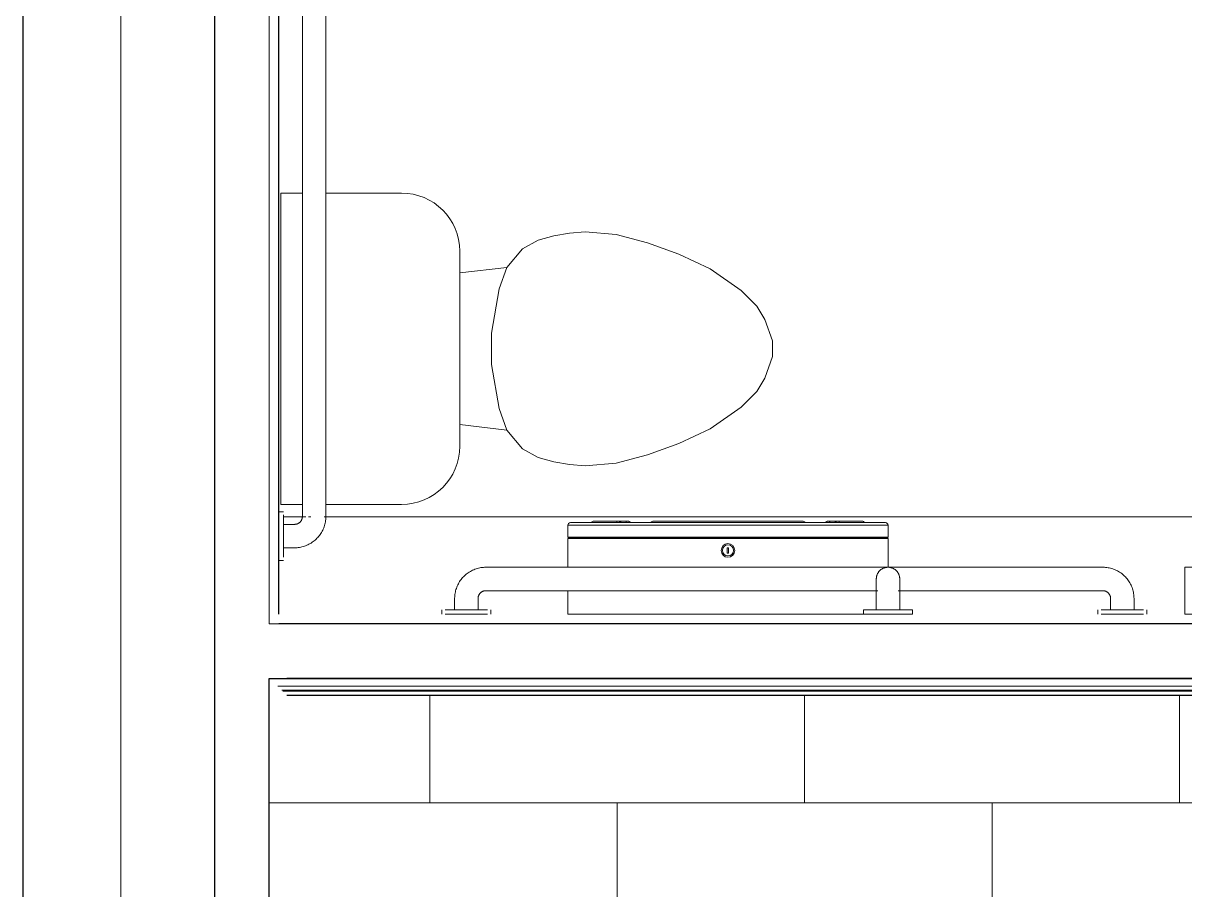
# Model space of a CAD drawing. Header units: inches. Extents: x 25557 to 33164, y -23509 to -20035.
# Drawn here: x 31438 to 31512.3, y -22709 to -22653.4 of the extents above; entities that cross this region are included whole.
import ezdxf

# ---------------------------------------------------------------- set-up
doc = ezdxf.new("R2010")
doc.units = ezdxf.units.IN
doc.header["$MEASUREMENT"] = 0
for name, color, linetype, lineweight in [('A-AREA', 32, 'Continuous', 9), ('A-FLOR', 192, 'Continuous', 9), ('A-FLOR-PATT', 8, 'Continuous', 9), ('A-WALL', 113, 'Continuous', 25), ('I-WALL', 2, 'Continuous', 9), ('P-SANR-FIXT', 6, 'Continuous', 9), ('Q-SPCQ', 91, 'Continuous', 9)]:
    doc.layers.add(name, color=color, linetype=linetype, lineweight=lineweight)

# ---------------------------------------------------------------- blocks, each defined once
blk = doc.blocks.new('Toilet-Domestic-3D - Toilet-Domestic-3D-V36-Overall Floor Plan')
at = {"layer": 'P-SANR-FIXT', "color": 7}
for p, q in [((-9.976, 19.476), (9.976, 19.476)), ((-9.976, 18.101), (-9.976, 19.476)), ((9.976, 19.476), (9.976, 18.076)), ((-9.976, 11.75), (-9.976, 16.601)), ((9.976, 16.627), (9.976, 11.75)), ((6.25, 8.024), (-6.25, 8.024)), ((-4.862, 8.024), (-5.209, 5)), ((4.862, 8.024), (5.209, 5)), ((-1, 6), (-3.836, 5.5)), ((1, 6), (-1, 6)), ((3.836, 5.5), (1, 6)), ((-3.836, 5.5), (-5.209, 5)), ((5.209, 5), (3.836, 5.5)), ((-5.209, 5), (-6.401, 4)), ((6.401, 4), (5.209, 5)), ((-6.401, 4), (-6.968, 3)), ((6.968, 3), (6.401, 4)), ((-6.968, 3), (-7.236, 2)), ((7.236, 2), (6.968, 3)), ((-7.236, 2), (-7.413, 0.996)), ((7.413, 0.996), (7.236, 2)), ((-7.413, 0.996), (-7.5, 0)), ((7.5, 0), (7.413, 0.996)), ((-7.5, 0), (-7.326, -1.992)), ((7.326, -1.992), (7.5, 0)), ((-7.326, -1.992), (-6.788, -4)), ((6.788, -4), (7.326, -1.992)), ((-6.788, -4), (-6.06, -6)), ((6.06, -6), (6.788, -4)), ((-6.06, -6), (-5.127, -8)), ((5.127, -8), (6.06, -6)), ((-5.127, -8), (-3.74, -10)), ((3.74, -10), (5.127, -8)), ((-3.74, -10), (-2.74, -11)), ((2.74, -11), (3.74, -10)), ((-2.74, -11), (-1.874, -11.5)), ((1.874, -11.5), (2.74, -11)), ((-1.874, -11.5), (-0.5, -12)), ((0.5, -12), (1.874, -11.5)), ((-0.5, -12), (0.5, -12))]:
    blk.add_line(p, q, dxfattribs=at)
for centre, start, end in [((-6.25, 11.75), 180, 270), ((6.25, 11.75), 270, 360)]:
    blk.add_arc(centre, 3.726, start, end, dxfattribs=at)
blk = doc.blocks.new('817_Grab_Bars - 8170-001420-V41-Overall Floor Plan')
at = {"layer": 'Q-SPCQ', "color": 7}
for p, q in [((25574.765, -22688.303), (25535.265, -22688.303)), ((25533.265, -22690.303), (25533.265, -22691.022)), ((25534.765, -22691.022), (25534.765, -22690.303)), ((25535.265, -22689.803), (25560.356, -22689.803)), ((25561.666, -22689.803), (25574.765, -22689.803)), ((25575.265, -22690.303), (25575.265, -22691.022)), ((25576.765, -22691.022), (25576.765, -22690.303)), ((25532.453, -22691.022), (25532.453, -22691.303)), ((25532.662, -22691.022), (25534.015, -22691.022)), ((25534.015, -22691.022), (25535.368, -22691.022)), ((25535.578, -22691.303), (25535.578, -22691.022)), ((25574.453, -22691.022), (25574.453, -22691.303)), ((25574.662, -22691.022), (25576.015, -22691.022)), ((25576.015, -22691.022), (25577.368, -22691.022)), ((25577.578, -22691.303), (25577.578, -22691.022)), ((25534.015, -22691.303), (25532.662, -22691.303)), ((25535.368, -22691.303), (25534.015, -22691.303)), ((25576.015, -22691.303), (25574.662, -22691.303)), ((25577.368, -22691.303), (25576.015, -22691.303))]:
    blk.add_line(p, q, dxfattribs=at)
at = {"layer": 'Q-SPCQ', "color": 7, "flags": 128}
for points in [[(25535.265, -22688.303), (25535.185, -22688.304), (25535.105, -22688.309), (25535.026, -22688.317), (25534.947, -22688.328), (25534.868, -22688.343), (25534.79, -22688.36), (25534.713, -22688.381), (25534.636, -22688.404), (25534.561, -22688.431), (25534.486, -22688.461), (25534.413, -22688.493), (25534.342, -22688.529), (25534.271, -22688.567), (25534.203, -22688.608), (25534.136, -22688.652), (25534.071, -22688.699), (25534.008, -22688.748), (25533.946, -22688.799), (25533.887, -22688.853), (25533.831, -22688.909), (25533.776, -22688.968), (25533.724, -22689.029), (25533.674, -22689.091), (25533.627, -22689.156), (25533.582, -22689.222), (25533.54, -22689.29), (25533.501, -22689.36), (25533.465, -22689.431), (25533.432, -22689.504), (25533.401, -22689.578), (25533.374, -22689.653), (25533.349, -22689.729), (25533.328, -22689.806), (25533.309, -22689.884), (25533.294, -22689.963), (25533.282, -22690.042), (25533.273, -22690.121), (25533.268, -22690.201), (25533.265, -22690.281), (25533.265, -22690.303)], [(25576.765, -22690.303), (25576.764, -22690.223), (25576.759, -22690.143), (25576.751, -22690.063), (25576.74, -22689.984), (25576.725, -22689.905), (25576.708, -22689.827), (25576.687, -22689.75), (25576.664, -22689.674), (25576.637, -22689.598), (25576.607, -22689.524), (25576.575, -22689.451), (25576.539, -22689.379), (25576.501, -22689.309), (25576.46, -22689.24), (25576.416, -22689.174), (25576.369, -22689.108), (25576.32, -22689.045), (25576.269, -22688.984), (25576.215, -22688.925), (25576.159, -22688.868), (25576.1, -22688.814), (25576.04, -22688.761), (25575.977, -22688.712), (25575.912, -22688.664), (25575.846, -22688.62), (25575.778, -22688.578), (25575.708, -22688.539), (25575.637, -22688.503), (25575.564, -22688.469), (25575.49, -22688.439), (25575.415, -22688.411), (25575.339, -22688.387), (25575.262, -22688.365), (25575.184, -22688.347), (25575.105, -22688.332), (25575.026, -22688.32), (25574.947, -22688.311), (25574.867, -22688.305), (25574.787, -22688.303), (25574.765, -22688.303)], [(25534.765, -22690.303), (25534.766, -22690.283), (25534.767, -22690.263), (25534.769, -22690.243), (25534.772, -22690.223), (25534.775, -22690.203), (25534.78, -22690.184), (25534.785, -22690.165), (25534.791, -22690.146), (25534.797, -22690.127), (25534.805, -22690.108), (25534.813, -22690.09), (25534.822, -22690.072), (25534.831, -22690.054), (25534.842, -22690.037), (25534.853, -22690.02), (25534.864, -22690.004), (25534.876, -22689.988), (25534.889, -22689.973), (25534.903, -22689.958), (25534.917, -22689.944), (25534.931, -22689.93), (25534.947, -22689.917), (25534.962, -22689.905), (25534.978, -22689.893), (25534.995, -22689.882), (25535.012, -22689.872), (25535.03, -22689.862), (25535.047, -22689.853), (25535.066, -22689.844), (25535.084, -22689.837), (25535.103, -22689.83), (25535.122, -22689.824), (25535.141, -22689.818), (25535.161, -22689.814), (25535.18, -22689.81), (25535.2, -22689.807), (25535.22, -22689.805), (25535.24, -22689.803), (25535.26, -22689.803), (25535.265, -22689.803)], [(25574.765, -22689.803), (25574.785, -22689.803), (25574.805, -22689.804), (25574.825, -22689.806), (25574.845, -22689.809), (25574.865, -22689.813), (25574.884, -22689.817), (25574.903, -22689.822), (25574.923, -22689.828), (25574.941, -22689.835), (25574.96, -22689.842), (25574.978, -22689.85), (25574.996, -22689.859), (25575.014, -22689.869), (25575.031, -22689.879), (25575.048, -22689.89), (25575.064, -22689.902), (25575.08, -22689.914), (25575.095, -22689.927), (25575.11, -22689.94), (25575.124, -22689.954), (25575.138, -22689.969), (25575.151, -22689.984), (25575.163, -22690), (25575.175, -22690.016), (25575.186, -22690.033), (25575.196, -22690.05), (25575.206, -22690.067), (25575.215, -22690.085), (25575.224, -22690.103), (25575.231, -22690.122), (25575.238, -22690.14), (25575.244, -22690.159), (25575.25, -22690.179), (25575.254, -22690.198), (25575.258, -22690.218), (25575.261, -22690.238), (25575.263, -22690.257), (25575.265, -22690.277), (25575.265, -22690.297), (25575.265, -22690.303)]]:
    blk.add_lwpolyline(points, dxfattribs=at)
blk = doc.blocks.new('Dispenser-Toilet_Tissue-Frost_Products_LTD_-Jumbo-169 - Steel-Brushed-Stainless_Steel-V42-Overall Floor Plan')
at = {"layer": 'Q-SPCQ', "color": 10, "lineweight": 13}
for p, q in [((25561.014, -22685.603), (25540.517, -22685.603)), ((25540.517, -22685.603), (25540.517, -22686.372)), ((25542.029, -22685.443), (25540.677, -22685.443)), ((25559.504, -22685.443), (25542.029, -22685.443)), ((25544.361, -22685.343), (25542.19, -22685.343)), ((25545.829, -22685.443), (25544.522, -22685.443)), ((25555.52, -22685.343), (25546.013, -22685.343)), ((25557.011, -22685.443), (25555.704, -22685.443)), ((25559.343, -22685.343), (25557.172, -22685.343)), ((25560.857, -22685.443), (25559.504, -22685.443)), ((25561.014, -22686.372), (25561.014, -22685.603)), ((25540.517, -22686.372), (25540.577, -22686.372)), ((25540.517, -22686.463), (25561.014, -22686.463)), ((25540.517, -22686.463), (25540.517, -22688.306)), ((25540.577, -22686.372), (25560.957, -22686.372)), ((25540.577, -22686.372), (25540.577, -22686.403)), ((25560.957, -22686.403), (25540.577, -22686.403)), ((25560.957, -22686.403), (25560.957, -22686.372)), ((25560.957, -22686.372), (25561.014, -22686.372)), ((25561.014, -22688.328), (25561.014, -22686.463)), ((25550.807, -22687.063), (25550.725, -22687.063)), ((25550.725, -22687.063), (25550.725, -22687.4)), ((25550.807, -22687.4), (25550.807, -22687.063)), ((25550.725, -22687.4), (25550.807, -22687.4)), ((25540.517, -22689.803), (25540.517, -22691.303)), ((25540.517, -22691.303), (25559.453, -22691.303))]:
    blk.add_line(p, q, dxfattribs=at)
for radius in [0.438, 0.358]:
    blk.add_circle((25550.767, -22687.221), radius, dxfattribs=at)
for centre, radius, start, end in [((25540.677, -22685.603), 0.16, 90, 180), ((25542.19, -22685.523), 0.18, 90, 153.6122), ((25543.743, -22685.458), 0.118, 100.8116, 172.35689), ((25543.74, -22685.493), 0.151, 19.63407, 87.32096), ((25543.763, -22685.493), 0.151, 19.63407, 86.83311), ((25543.771, -22685.523), 0.18, 26.3878, 90), ((25544.343, -22685.46), 0.119, 100.04014, 171.51951), ((25544.343, -22685.493), 0.151, 19.63407, 87.32096), ((25544.351, -22685.493), 0.151, 19.63407, 87.32096), ((25544.361, -22685.523), 0.18, 26.3878, 90), ((25546.013, -22685.563), 0.22, 90, 146.94427), ((25555.52, -22685.563), 0.22, 33.05573, 90), ((25557.172, -22685.523), 0.18, 90, 153.6122), ((25557.182, -22685.493), 0.151, 92.67904, 160.36593), ((25557.191, -22685.493), 0.151, 92.67904, 160.36593), ((25557.19, -22685.46), 0.119, 8.48049, 79.95986), ((25557.762, -22685.523), 0.18, 90, 153.60843), ((25557.77, -22685.493), 0.151, 93.16673, 160.37261), ((25557.793, -22685.493), 0.151, 92.67904, 160.36528), ((25557.79, -22685.458), 0.118, 7.64311, 79.1884), ((25559.343, -22685.523), 0.18, 26.3878, 90), ((25560.854, -22685.603), 0.16, 0, 89.00189), ((25540.577, -22686.463), 0.06, 90, 180), ((25560.954, -22686.463), 0.0601, 0, 87.31847)]:
    blk.add_arc(centre, radius, start, end, dxfattribs=at)
blk = doc.blocks.new('Partition-Floor_Braced-Bradley_Corp-St_Stl-ADA-N_Stalls - ADA _optional_ _ n Standard Stalls-320692-Overall Floor Plan')
at = {"layer": 'Q-SPCQ', "color": 7}
for p, q in [((11.5, -58.625), (8.5, -58.625)), ((8.5, -58.625), (8.5, -59.875)), ((11.5, -59.875), (11.5, -58.625))]:
    blk.add_line(p, q, dxfattribs=at)
blk = doc.blocks.new('817_Grab_Bars - 8170-001420-V53-Overall Floor Plan')
at = {"layer": 'Q-SPCQ', "color": 7}
for p, q in [((25501.515, -22642.74), (25501.234, -22642.74)), ((25501.234, -22644.303), (25501.234, -22642.95)), ((25501.234, -22643.553), (25500.515, -22643.553)), ((25501.234, -22645.656), (25501.234, -22644.303)), ((25498.515, -22645.553), (25498.515, -22685.053)), ((25500.015, -22685.053), (25500.015, -22645.553)), ((25500.515, -22645.053), (25501.234, -22645.053)), ((25501.234, -22645.865), (25501.515, -22645.865)), ((25501.515, -22684.74), (25501.234, -22684.74)), ((25501.234, -22686.303), (25501.234, -22684.95)), ((25501.234, -22685.553), (25500.515, -22685.553)), ((25501.234, -22687.656), (25501.234, -22686.303)), ((25500.515, -22687.053), (25501.234, -22687.053)), ((25501.234, -22687.865), (25501.515, -22687.865))]:
    blk.add_line(p, q, dxfattribs=at)
at = {"layer": 'Q-SPCQ', "color": 7, "flags": 128}
for points in [[(25500.515, -22643.553), (25500.435, -22643.554), (25500.355, -22643.559), (25500.276, -22643.567), (25500.197, -22643.578), (25500.118, -22643.593), (25500.04, -22643.61), (25499.963, -22643.631), (25499.886, -22643.654), (25499.811, -22643.681), (25499.736, -22643.711), (25499.663, -22643.743), (25499.592, -22643.779), (25499.521, -22643.817), (25499.453, -22643.858), (25499.386, -22643.902), (25499.321, -22643.949), (25499.258, -22643.998), (25499.196, -22644.049), (25499.137, -22644.103), (25499.081, -22644.159), (25499.026, -22644.218), (25498.974, -22644.279), (25498.924, -22644.341), (25498.877, -22644.406), (25498.832, -22644.472), (25498.79, -22644.54), (25498.751, -22644.61), (25498.715, -22644.681), (25498.682, -22644.754), (25498.651, -22644.828), (25498.624, -22644.903), (25498.599, -22644.979), (25498.578, -22645.056), (25498.559, -22645.134), (25498.544, -22645.213), (25498.532, -22645.292), (25498.523, -22645.371), (25498.518, -22645.451), (25498.515, -22645.531), (25498.515, -22645.553)], [(25500.015, -22645.553), (25500.016, -22645.533), (25500.017, -22645.513), (25500.019, -22645.493), (25500.022, -22645.473), (25500.025, -22645.453), (25500.03, -22645.434), (25500.035, -22645.415), (25500.041, -22645.396), (25500.047, -22645.377), (25500.055, -22645.358), (25500.063, -22645.34), (25500.072, -22645.322), (25500.081, -22645.304), (25500.092, -22645.287), (25500.103, -22645.27), (25500.114, -22645.254), (25500.126, -22645.238), (25500.139, -22645.223), (25500.153, -22645.208), (25500.167, -22645.194), (25500.181, -22645.18), (25500.197, -22645.167), (25500.212, -22645.155), (25500.228, -22645.143), (25500.245, -22645.132), (25500.262, -22645.122), (25500.28, -22645.112), (25500.297, -22645.103), (25500.316, -22645.094), (25500.334, -22645.087), (25500.353, -22645.08), (25500.372, -22645.074), (25500.391, -22645.068), (25500.411, -22645.064), (25500.43, -22645.06), (25500.45, -22645.057), (25500.47, -22645.055), (25500.49, -22645.053), (25500.51, -22645.053), (25500.515, -22645.053)], [(25498.515, -22685.053), (25498.517, -22685.133), (25498.522, -22685.213), (25498.53, -22685.292), (25498.541, -22685.371), (25498.555, -22685.45), (25498.573, -22685.528), (25498.593, -22685.606), (25498.617, -22685.682), (25498.643, -22685.757), (25498.673, -22685.832), (25498.706, -22685.905), (25498.741, -22685.976), (25498.78, -22686.047), (25498.821, -22686.115), (25498.865, -22686.182), (25498.911, -22686.247), (25498.96, -22686.31), (25499.012, -22686.372), (25499.066, -22686.431), (25499.122, -22686.488), (25499.18, -22686.542), (25499.241, -22686.594), (25499.304, -22686.644), (25499.368, -22686.691), (25499.435, -22686.736), (25499.503, -22686.778), (25499.573, -22686.817), (25499.644, -22686.853), (25499.717, -22686.886), (25499.791, -22686.917), (25499.866, -22686.944), (25499.942, -22686.969), (25500.019, -22686.99), (25500.097, -22687.009), (25500.175, -22687.024), (25500.254, -22687.036), (25500.334, -22687.045), (25500.414, -22687.05), (25500.494, -22687.053), (25500.515, -22687.053)], [(25500.515, -22685.553), (25500.495, -22685.552), (25500.475, -22685.551), (25500.455, -22685.549), (25500.436, -22685.546), (25500.416, -22685.543), (25500.396, -22685.538), (25500.377, -22685.533), (25500.358, -22685.527), (25500.339, -22685.521), (25500.321, -22685.513), (25500.302, -22685.505), (25500.284, -22685.496), (25500.267, -22685.487), (25500.25, -22685.476), (25500.233, -22685.465), (25500.217, -22685.454), (25500.201, -22685.442), (25500.186, -22685.429), (25500.171, -22685.415), (25500.157, -22685.401), (25500.143, -22685.387), (25500.13, -22685.371), (25500.117, -22685.356), (25500.106, -22685.34), (25500.094, -22685.323), (25500.084, -22685.306), (25500.074, -22685.288), (25500.065, -22685.271), (25500.057, -22685.252), (25500.049, -22685.234), (25500.042, -22685.215), (25500.036, -22685.196), (25500.031, -22685.177), (25500.026, -22685.157), (25500.023, -22685.138), (25500.019, -22685.118), (25500.017, -22685.098), (25500.016, -22685.078), (25500.015, -22685.058), (25500.015, -22685.053)]]:
    blk.add_lwpolyline(points, dxfattribs=at)
blk = doc.blocks.new('817_Grab_Bars - 8170-001180-25756-Overall Floor Plan')
at = {"layer": 'Q-SPCQ', "color": 7}
for p, q in [((25461.765, -22690.303), (25461.765, -22691.022)), ((25461.765, -22690.303), (25461.765, -22691.022)), ((25463.265, -22691.022), (25463.265, -22690.303)), ((25463.265, -22691.022), (25463.265, -22690.303)), ((25460.953, -22691.022), (25460.953, -22691.303)), ((25460.953, -22691.022), (25460.953, -22691.303)), ((25460.953, -22691.022), (25464.078, -22691.022)), ((25461.162, -22691.022), (25460.953, -22691.022)), ((25460.953, -22691.022), (25461.162, -22691.022)), ((25461.162, -22691.022), (25460.953, -22691.022)), ((25464.078, -22691.303), (25464.078, -22691.022)), ((25464.078, -22691.303), (25464.078, -22691.022)), ((25464.078, -22691.303), (25460.953, -22691.303)), ((25463.868, -22691.303), (25464.078, -22691.303)), ((25464.078, -22691.303), (25463.868, -22691.303)), ((25463.868, -22691.303), (25464.078, -22691.303))]:
    blk.add_line(p, q, dxfattribs=at)
at = {"layer": 'Q-SPCQ', "color": 7, "flags": 128}
for points in [[(25461.765, -22689.053), (25461.766, -22689.023), (25461.768, -22688.993), (25461.771, -22688.963), (25461.775, -22688.933), (25461.78, -22688.904), (25461.787, -22688.875), (25461.794, -22688.846), (25461.803, -22688.817), (25461.813, -22688.789), (25461.824, -22688.761), (25461.837, -22688.733), (25461.85, -22688.706), (25461.864, -22688.68), (25461.88, -22688.654), (25461.896, -22688.629), (25461.914, -22688.605), (25461.932, -22688.581), (25461.951, -22688.558), (25461.972, -22688.536), (25461.993, -22688.515), (25462.015, -22688.494), (25462.037, -22688.475), (25462.061, -22688.456), (25462.085, -22688.438), (25462.11, -22688.422), (25462.136, -22688.406), (25462.162, -22688.391), (25462.188, -22688.378), (25462.216, -22688.365), (25462.243, -22688.354), (25462.272, -22688.343), (25462.3, -22688.334), (25462.329, -22688.326), (25462.358, -22688.319), (25462.388, -22688.314), (25462.417, -22688.309), (25462.447, -22688.306), (25462.477, -22688.304), (25462.507, -22688.303), (25462.515, -22688.303)], [(25462.515, -22688.303), (25462.545, -22688.303), (25462.575, -22688.305), (25462.605, -22688.308), (25462.635, -22688.312), (25462.664, -22688.318), (25462.694, -22688.324), (25462.722, -22688.332), (25462.751, -22688.341), (25462.779, -22688.351), (25462.807, -22688.362), (25462.835, -22688.374), (25462.862, -22688.388), (25462.888, -22688.402), (25462.914, -22688.417), (25462.939, -22688.434), (25462.963, -22688.451), (25462.987, -22688.47), (25463.01, -22688.489), (25463.032, -22688.509), (25463.053, -22688.53), (25463.074, -22688.552), (25463.093, -22688.575), (25463.112, -22688.598), (25463.13, -22688.623), (25463.146, -22688.648), (25463.162, -22688.673), (25463.177, -22688.699), (25463.19, -22688.726), (25463.203, -22688.753), (25463.214, -22688.781), (25463.225, -22688.809), (25463.234, -22688.838), (25463.242, -22688.867), (25463.249, -22688.896), (25463.254, -22688.925), (25463.259, -22688.955), (25463.262, -22688.985), (25463.264, -22689.015), (25463.265, -22689.045), (25463.265, -22689.053)], [(25461.765, -22689.053), (25461.765, -22689.054), (25461.765, -22689.057), (25461.765, -22689.062), (25461.765, -22689.069), (25461.765, -22689.078), (25461.765, -22689.089), (25461.765, -22689.101), (25461.765, -22689.116), (25461.765, -22689.133), (25461.765, -22689.151), (25461.765, -22689.172), (25461.765, -22689.194), (25461.765, -22689.218), (25461.765, -22689.244), (25461.765, -22689.271), (25461.765, -22689.3), (25461.765, -22689.331), (25461.765, -22689.363), (25461.765, -22689.397), (25461.765, -22689.432), (25461.765, -22689.468), (25461.765, -22689.506), (25461.765, -22689.546), (25461.765, -22689.586), (25461.765, -22689.627), (25461.765, -22689.67), (25461.765, -22689.714), (25461.765, -22689.758), (25461.765, -22689.804), (25461.765, -22689.85), (25461.765, -22689.897), (25461.765, -22689.944), (25461.765, -22689.993), (25461.765, -22690.041), (25461.765, -22690.09), (25461.765, -22690.14), (25461.765, -22690.189), (25461.765, -22690.239), (25461.765, -22690.289), (25461.765, -22690.303)], [(25461.765, -22690.303), (25461.765, -22690.253), (25461.765, -22690.203), (25461.765, -22690.153), (25461.765, -22690.104), (25461.765, -22690.054), (25461.765, -22690.006), (25461.765, -22689.957), (25461.765, -22689.91), (25461.765, -22689.862), (25461.765, -22689.816), (25461.765, -22689.77), (25461.765, -22689.726), (25461.765, -22689.682), (25461.765, -22689.639), (25461.765, -22689.597), (25461.765, -22689.556), (25461.765, -22689.517), (25461.765, -22689.479), (25461.765, -22689.442), (25461.765, -22689.406), (25461.765, -22689.372), (25461.765, -22689.339), (25461.765, -22689.308), (25461.765, -22689.279), (25461.765, -22689.251), (25461.765, -22689.225), (25461.765, -22689.2), (25461.765, -22689.178), (25461.765, -22689.157), (25461.765, -22689.138), (25461.765, -22689.121), (25461.765, -22689.105), (25461.765, -22689.092), (25461.765, -22689.08), (25461.765, -22689.071), (25461.765, -22689.063), (25461.765, -22689.058), (25461.765, -22689.054), (25461.765, -22689.053)], [(25463.265, -22690.303), (25463.265, -22690.253), (25463.265, -22690.203), (25463.265, -22690.153), (25463.265, -22690.104), (25463.265, -22690.054), (25463.265, -22690.006), (25463.265, -22689.957), (25463.265, -22689.91), (25463.265, -22689.862), (25463.265, -22689.816), (25463.265, -22689.77), (25463.265, -22689.726), (25463.265, -22689.682), (25463.265, -22689.639), (25463.265, -22689.597), (25463.265, -22689.556), (25463.265, -22689.517), (25463.265, -22689.479), (25463.265, -22689.442), (25463.265, -22689.406), (25463.265, -22689.372), (25463.265, -22689.339), (25463.265, -22689.308), (25463.265, -22689.279), (25463.265, -22689.251), (25463.265, -22689.225), (25463.265, -22689.2), (25463.265, -22689.178), (25463.265, -22689.157), (25463.265, -22689.138), (25463.265, -22689.121), (25463.265, -22689.105), (25463.265, -22689.092), (25463.265, -22689.08), (25463.265, -22689.071), (25463.265, -22689.063), (25463.265, -22689.058), (25463.265, -22689.054), (25463.265, -22689.053)], [(25463.265, -22689.053), (25463.265, -22689.054), (25463.265, -22689.057), (25463.265, -22689.062), (25463.265, -22689.069), (25463.265, -22689.078), (25463.265, -22689.089), (25463.265, -22689.101), (25463.265, -22689.116), (25463.265, -22689.133), (25463.265, -22689.151), (25463.265, -22689.172), (25463.265, -22689.194), (25463.265, -22689.218), (25463.265, -22689.244), (25463.265, -22689.271), (25463.265, -22689.3), (25463.265, -22689.331), (25463.265, -22689.363), (25463.265, -22689.397), (25463.265, -22689.432), (25463.265, -22689.468), (25463.265, -22689.506), (25463.265, -22689.546), (25463.265, -22689.586), (25463.265, -22689.627), (25463.265, -22689.67), (25463.265, -22689.714), (25463.265, -22689.758), (25463.265, -22689.804), (25463.265, -22689.85), (25463.265, -22689.897), (25463.265, -22689.944), (25463.265, -22689.993), (25463.265, -22690.041), (25463.265, -22690.09), (25463.265, -22690.14), (25463.265, -22690.189), (25463.265, -22690.239), (25463.265, -22690.289), (25463.265, -22690.303)]]:
    blk.add_lwpolyline(points, dxfattribs=at)
blk = doc.blocks.new('Locker Rooms and Restrooms_rvt-2-Overall Floor Plan')
at = {"layer": 'A-FLOR-PATT'}
h = blk.add_hatch(dxfattribs=at)
h.set_pattern_fill('FP_38', color=27, style=0, pattern_type=2)
h.set_pattern_definition([(180, (31991.96, -22727.426), (48, -23.999), [48, 0, 0, 0]), (270, (31967.96, -22715.427), (48, 3e-15), [11.999, -11.999]), (270, (31979.96, -22727.426), (48, 3e-15), [11.999, -11.999]), (270, (31955.96, -22727.426), (48, 3e-15), [11.999, -11.999]), (180, (31991.96, -22739.426), (48, -23.999), [48, 0, 0, 0]), (270, (31943.96, -22715.427), (48, 3e-15), [11.999, -11.999])])
h.paths.add_polyline_path([(25521.39, -22738.803), (25737.265, -22738.803), (25737.265, -22695.928), (25737.14, -22695.928), (25737.078, -22696.178), (25736.828, -22696.24), (25736.828, -22696.49), (25655.078, -22696.49), (25655.078, -22695.428), (25608.64, -22695.448), (25608.64, -22695.928), (25608.89, -22695.928), (25608.953, -22696.24), (25609.203, -22696.24), (25609.203, -22696.49), (25522.515, -22696.49), (25522.515, -22696.178), (25522.265, -22696.178), (25522.203, -22695.928), (25521.953, -22695.928), (25521.953, -22695.428), (25521.39, -22695.428), (25521.39, -22724.02)], flags=0)
h.paths.add_polyline_path([(25655.328, -22696.49), (25655.39, -22696.24), (25655.328, -22696.24)], flags=0)
at = {"layer": 'A-WALL', "color": 7, "lineweight": 9}
for p, q in [((25521.39, -22435.178), (25521.39, -22691.303)), ((25521.39, -22691.303), (25521.39, -22691.928)), ((25522.015, -22691.928), (25521.39, -22691.928)), ((25521.953, -22695.928), (25522.203, -22695.928)), ((25522.203, -22695.928), (25522.515, -22695.928)), ((25522.203, -22696.178), (25522.265, -22696.178)), ((25522.265, -22696.178), (25522.515, -22696.178)), ((25522.265, -22696.24), (25522.515, -22696.24)), ((25608.64, -22695.928), (25522.515, -22695.928)), ((25608.89, -22696.178), (25522.515, -22696.178)), ((25608.953, -22696.24), (25522.515, -22696.24))]:
    blk.add_line(p, q, dxfattribs=at)
at = {"layer": 'I-WALL', "color": 250, "lineweight": 25}
for p, q in [((25505.64, -22695.428), (25505.64, -22435.178)), ((25517.89, -22435.178), (25517.89, -22695.428)), ((25522.015, -22691.303), (25522.015, -22435.178)), ((25608.14, -22691.928), (25522.015, -22691.928)), ((25505.64, -22796.906), (25505.64, -22695.428)), ((25517.89, -22695.428), (25517.89, -22796.906)), ((25521.39, -22695.428), (25522.015, -22695.428)), ((25521.39, -22796.906), (25521.39, -22695.428)), ((25522.015, -22695.428), (25608.14, -22695.428)), ((25608.14, -22695.428), (25522.515, -22695.428)), ((25522.515, -22696.49), (25609.203, -22696.49))]:
    blk.add_line(p, q, dxfattribs=at)
at = {"lineweight": 9}
for name, p, rotation in [('Partition-Floor_Braced-Bradley_Corp-St_Stl-ADA-N_Stalls - ADA _optional_ _ n Standard Stalls-320692-Overall Floor Plan', (25521.39, -22699.803), 90.00000000000044), ('817_Grab_Bars - 8170-001420-V53-Overall Floor Plan', (51023.53, -45330.606), 180), ('Toilet-Domestic-3D - Toilet-Domestic-3D-V36-Overall Floor Plan', (25541.616, -22674.303), 89.99999999999991)]:
    blk.add_blockref(name, p, dxfattribs=dict(at, rotation=rotation))
for name, p in [('Dispenser-Toilet_Tissue-Frost_Products_LTD_-Jumbo-169 - Steel-Brushed-Stainless_Steel-V42-Overall Floor Plan', (0, 0)), ('817_Grab_Bars - 8170-001420-V41-Overall Floor Plan', (0, 0)), ('817_Grab_Bars - 8170-001180-25756-Overall Floor Plan', (98.5, 0))]:
    blk.add_blockref(name, p, dxfattribs=at)
blk = doc.blocks.new('Struct_Xcel_Sports Complex_rvt-2-Overall Floor Plan')
at = {"layer": 'A-FLOR', "color": 7}
for p, q in [((25522.296, -22685.075), (25523.741, -22685.075)), ((25523.904, -22685.075), (25524.061, -22685.075)), ((25524.911, -22685.075), (25737.265, -22685.075))]:
    blk.add_line(p, q, dxfattribs=at)

msp = doc.modelspace()

# ---------------------------------------------------------------- linework, layer by layer
at = {"layer": 'A-AREA'}
msp.add_line((31444.21, -22435.178), (31444.21, -22787.31), dxfattribs=at)

# ---------------------------------------------------------------- block references
at = {"lineweight": 5}
for name in ['Struct_Xcel_Sports Complex_rvt-2-Overall Floor Plan', 'Locker Rooms and Restrooms_rvt-2-Overall Floor Plan']:
    msp.add_blockref(name, (5932.319, 0), dxfattribs=at)

doc.saveas('drawing.dxf')
